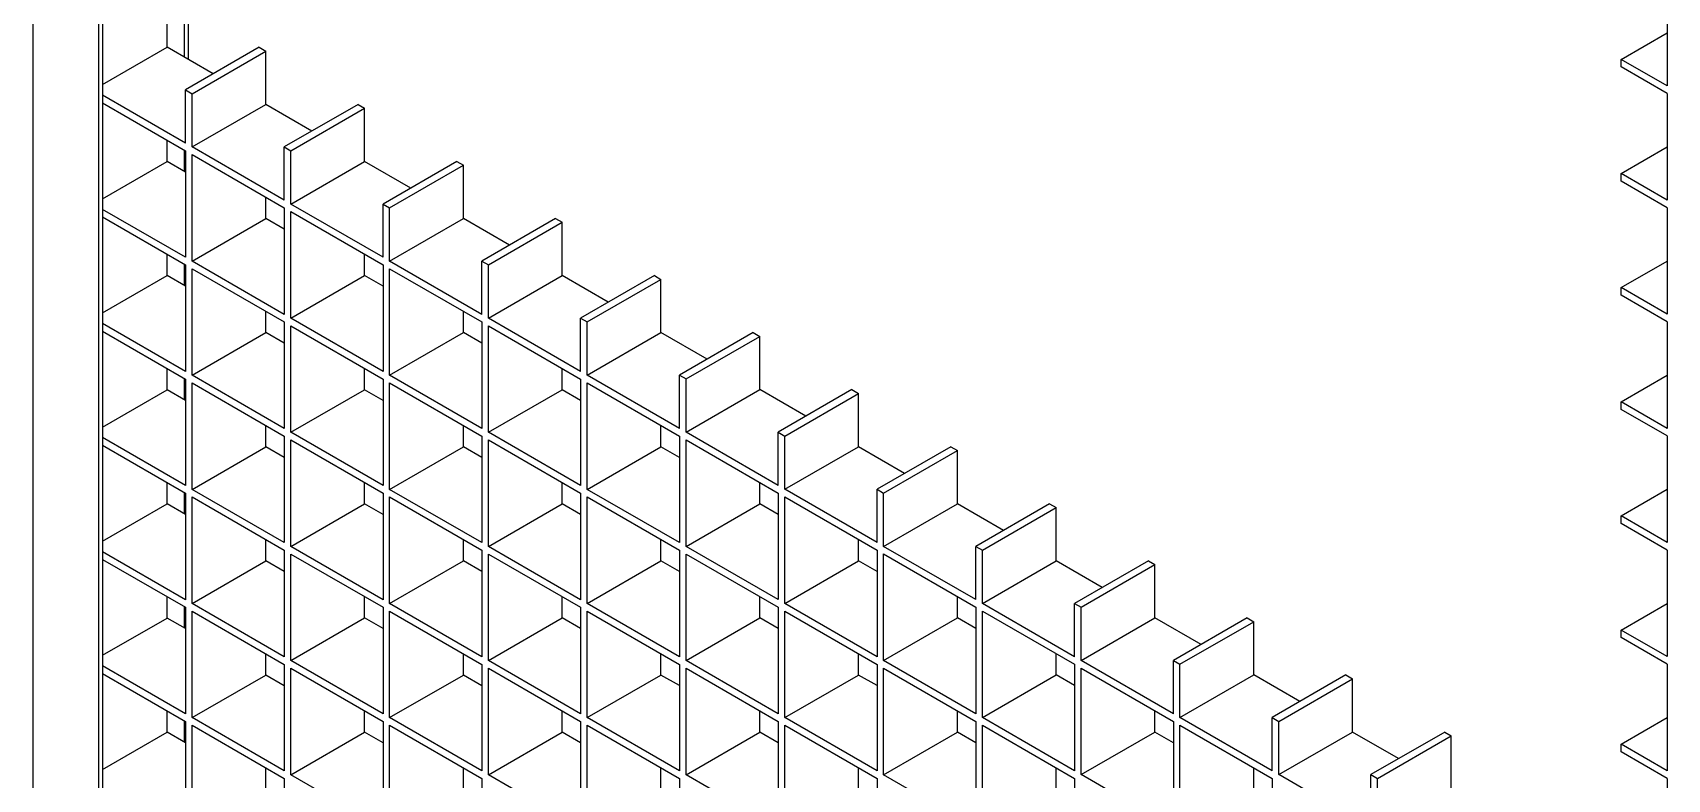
# Model space of a CAD drawing. Header units: millimetres. Extents: x -2042 to 12482, y -7966 to 2297.
# Drawn here: x 3028.3 to 3465.6, y -6665.9 to -6466.2 of the extents above; entities that cross this region are included whole.
import ezdxf

# ---------------------------------------------------------------- set-up
doc = ezdxf.new("R2010")
doc.units = ezdxf.units.MM

msp = doc.modelspace()

# ---------------------------------------------------------------- linework, layer by layer
at = {"linetype": 'Continuous'}
for p, q in [((3028.32, -4239.45), (3028.32, -6928.34)), ((3045.94, -4249.62), (3045.94, -6938.51)), ((3047, -4250.23), (3047, -6939.12)), ((3068.85, -4262.84), (3068.85, -6472.8)), ((3069.9, -4263.45), (3069.9, -6473.41)), ((3465.62, -6452), (3465.62, -6480.49)), ((3064.26, -6470.15), (3064.26, -6455.91)), ((3453.29, -6473.37), (3465.62, -6466.25)), ((3047, -6480.12), (3064.26, -6470.15)), ((3076.6, -6477.27), (3064.26, -6470.15)), ((3088.93, -6470.15), (3069.2, -6481.54)), ((3070.96, -6482.56), (3090.69, -6471.17)), ((3088.93, -6470.15), (3090.69, -6471.17)), ((3090.69, -6485.41), (3090.69, -6471.17)), ((3453.29, -6475.4), (3453.29, -6473.37)), ((3465.62, -6480.49), (3453.29, -6473.37)), ((3465.62, -6482.52), (3453.29, -6475.4)), ((3069.2, -6495.79), (3047, -6482.97)), ((3047, -6485), (3069.2, -6497.82)), ((3069.2, -6495.79), (3069.2, -6481.54)), ((3069.2, -6481.54), (3070.96, -6482.56)), ((3070.96, -6496.8), (3070.96, -6482.56)), ((3465.62, -6482.52), (3465.62, -6511.01)), ((3070.96, -6496.8), (3090.69, -6485.41)), ((3103.02, -6492.53), (3090.69, -6485.41)), ((3115.36, -6485.41), (3095.63, -6496.8)), ((3097.39, -6497.82), (3117.12, -6486.43)), ((3115.36, -6485.41), (3117.12, -6486.43)), ((3117.12, -6500.67), (3117.12, -6486.43)), ((3064.26, -6500.67), (3064.26, -6494.97)), ((3068.85, -6497.62), (3068.85, -6503.32)), ((3069.2, -6497.82), (3069.2, -6526.3)), ((3095.63, -6511.04), (3070.96, -6496.8)), ((3095.63, -6511.04), (3095.63, -6496.8)), ((3095.63, -6496.8), (3097.39, -6497.82)), ((3097.39, -6512.06), (3097.39, -6497.82)), ((3453.29, -6503.89), (3465.62, -6496.77)), ((3047, -6510.64), (3064.26, -6500.67)), ((3069.2, -6503.52), (3064.26, -6500.67)), ((3070.96, -6527.32), (3070.96, -6498.84)), ((3070.96, -6498.84), (3095.63, -6513.08)), ((3097.39, -6512.06), (3117.12, -6500.67)), ((3129.45, -6507.79), (3117.12, -6500.67)), ((3141.79, -6500.66), (3122.05, -6512.06)), ((3123.82, -6513.07), (3143.55, -6501.68)), ((3141.79, -6500.66), (3143.55, -6501.68)), ((3143.55, -6515.92), (3143.55, -6501.68)), ((3453.29, -6505.92), (3453.29, -6503.89)), ((3465.62, -6511.01), (3453.29, -6503.89)), ((3465.62, -6513.04), (3453.29, -6505.92)), ((3090.69, -6515.93), (3090.69, -6510.23)), ((3069.2, -6526.3), (3047, -6513.49)), ((3047, -6515.52), (3069.2, -6528.34)), ((3095.63, -6513.08), (3095.63, -6541.56)), ((3122.05, -6526.3), (3097.39, -6512.06)), ((3097.39, -6542.58), (3097.39, -6514.09)), ((3097.39, -6514.09), (3122.05, -6528.33)), ((3122.05, -6526.3), (3122.05, -6512.06)), ((3122.05, -6512.06), (3123.82, -6513.07)), ((3123.82, -6527.32), (3123.82, -6513.07)), ((3465.62, -6513.04), (3465.62, -6541.53)), ((3070.96, -6527.32), (3090.69, -6515.93)), ((3095.63, -6518.78), (3090.69, -6515.93)), ((3123.82, -6527.32), (3143.55, -6515.92)), ((3155.88, -6523.04), (3143.55, -6515.92)), ((3168.22, -6515.92), (3148.48, -6527.31)), ((3150.25, -6528.33), (3169.98, -6516.94)), ((3168.22, -6515.92), (3169.98, -6516.94)), ((3169.98, -6531.18), (3169.98, -6516.94)), ((3064.26, -6531.19), (3064.26, -6525.49)), ((3068.85, -6528.13), (3068.85, -6533.84)), ((3069.2, -6528.34), (3069.2, -6556.82)), ((3095.63, -6541.56), (3070.96, -6527.32)), ((3117.12, -6531.19), (3117.12, -6525.49)), ((3122.05, -6528.33), (3122.05, -6556.82)), ((3148.48, -6541.56), (3123.82, -6527.32)), ((3148.48, -6541.56), (3148.48, -6527.31)), ((3148.48, -6527.31), (3150.25, -6528.33)), ((3150.25, -6542.57), (3150.25, -6528.33)), ((3453.29, -6534.41), (3465.62, -6527.29)), ((3047, -6541.16), (3064.26, -6531.19)), ((3069.2, -6534.04), (3064.26, -6531.19)), ((3070.96, -6557.84), (3070.96, -6529.36)), ((3070.96, -6529.36), (3095.63, -6543.59)), ((3097.39, -6542.58), (3117.12, -6531.19)), ((3122.05, -6534.03), (3117.12, -6531.19)), ((3123.82, -6557.83), (3123.82, -6529.35)), ((3123.82, -6529.35), (3148.48, -6543.59)), ((3150.25, -6542.57), (3169.98, -6531.18)), ((3182.31, -6538.3), (3169.98, -6531.18)), ((3194.64, -6531.18), (3174.91, -6542.57)), ((3176.67, -6543.59), (3196.41, -6532.2)), ((3194.64, -6531.18), (3196.41, -6532.2)), ((3196.41, -6546.44), (3196.41, -6532.2)), ((3453.29, -6536.44), (3453.29, -6534.41)), ((3465.62, -6541.53), (3453.29, -6534.41)), ((3465.62, -6543.56), (3453.29, -6536.44)), ((3090.69, -6546.45), (3090.69, -6540.75)), ((3143.55, -6546.44), (3143.55, -6540.74)), ((3069.2, -6556.82), (3047, -6544.01)), ((3047, -6546.04), (3069.2, -6558.86)), ((3095.63, -6543.59), (3095.63, -6572.08)), ((3122.05, -6556.82), (3097.39, -6542.58)), ((3097.39, -6573.1), (3097.39, -6544.61)), ((3097.39, -6544.61), (3122.05, -6558.85)), ((3148.48, -6543.59), (3148.48, -6572.07)), ((3174.91, -6556.81), (3150.25, -6542.57)), ((3150.25, -6573.09), (3150.25, -6544.61)), ((3150.25, -6544.61), (3174.91, -6558.85)), ((3174.91, -6556.81), (3174.91, -6542.57)), ((3174.91, -6542.57), (3176.67, -6543.59)), ((3176.67, -6557.83), (3176.67, -6543.59)), ((3465.62, -6543.56), (3465.62, -6572.04)), ((3070.96, -6557.84), (3090.69, -6546.45)), ((3095.63, -6549.3), (3090.69, -6546.45)), ((3123.82, -6557.83), (3143.55, -6546.44)), ((3148.48, -6549.29), (3143.55, -6546.44)), ((3176.67, -6557.83), (3196.41, -6546.44)), ((3208.74, -6553.56), (3196.41, -6546.44)), ((3221.07, -6546.44), (3201.34, -6557.83)), ((3203.1, -6558.84), (3222.84, -6547.45)), ((3221.07, -6546.44), (3222.84, -6547.45)), ((3222.84, -6561.69), (3222.84, -6547.45)), ((3064.26, -6561.71), (3064.26, -6556.01)), ((3068.85, -6558.65), (3068.85, -6564.35)), ((3069.2, -6558.86), (3069.2, -6587.34)), ((3095.63, -6572.08), (3070.96, -6557.84)), ((3117.12, -6561.7), (3117.12, -6556)), ((3122.05, -6558.85), (3122.05, -6587.34)), ((3148.48, -6572.07), (3123.82, -6557.83)), ((3169.98, -6561.7), (3169.98, -6556)), ((3174.91, -6558.85), (3174.91, -6587.33)), ((3201.34, -6572.07), (3176.67, -6557.83)), ((3201.34, -6572.07), (3201.34, -6557.83)), ((3201.34, -6557.83), (3203.1, -6558.84)), ((3203.1, -6573.09), (3203.1, -6558.84)), ((3453.29, -6564.92), (3465.62, -6557.8)), ((3047, -6571.68), (3064.26, -6561.71)), ((3069.2, -6564.56), (3064.26, -6561.71)), ((3070.96, -6588.36), (3070.96, -6559.87)), ((3070.96, -6559.87), (3095.63, -6574.11)), ((3097.39, -6573.1), (3117.12, -6561.7)), ((3122.05, -6564.55), (3117.12, -6561.7)), ((3123.82, -6588.35), (3123.82, -6559.87)), ((3123.82, -6559.87), (3148.48, -6574.11)), ((3150.25, -6573.09), (3169.98, -6561.7)), ((3174.91, -6564.55), (3169.98, -6561.7)), ((3176.67, -6588.35), (3176.67, -6559.86)), ((3176.67, -6559.86), (3201.34, -6574.1)), ((3203.1, -6573.09), (3222.84, -6561.69)), ((3235.17, -6568.81), (3222.84, -6561.69)), ((3247.5, -6561.69), (3227.77, -6573.08)), ((3229.53, -6574.1), (3249.26, -6562.71)), ((3247.5, -6561.69), (3249.26, -6562.71)), ((3249.26, -6576.95), (3249.26, -6562.71)), ((3453.29, -6566.96), (3453.29, -6564.92)), ((3465.62, -6572.04), (3453.29, -6564.92)), ((3465.62, -6574.08), (3453.29, -6566.96)), ((3090.69, -6576.97), (3090.69, -6571.27)), ((3143.55, -6576.96), (3143.55, -6571.26)), ((3196.41, -6576.96), (3196.41, -6571.26)), ((3069.2, -6587.34), (3047, -6574.52)), ((3047, -6576.56), (3069.2, -6589.38)), ((3070.96, -6588.36), (3090.69, -6576.97)), ((3095.63, -6579.81), (3090.69, -6576.97)), ((3095.63, -6574.11), (3095.63, -6602.6)), ((3122.05, -6587.34), (3097.39, -6573.1)), ((3097.39, -6603.61), (3097.39, -6575.13)), ((3097.39, -6575.13), (3122.05, -6589.37)), ((3123.82, -6588.35), (3143.55, -6576.96)), ((3148.48, -6579.81), (3143.55, -6576.96)), ((3148.48, -6574.11), (3148.48, -6602.59)), ((3174.91, -6587.33), (3150.25, -6573.09)), ((3150.25, -6603.61), (3150.25, -6575.13)), ((3150.25, -6575.13), (3174.91, -6589.37)), ((3176.67, -6588.35), (3196.41, -6576.96)), ((3201.34, -6579.8), (3196.41, -6576.96)), ((3201.34, -6574.1), (3201.34, -6602.59)), ((3227.77, -6587.33), (3203.1, -6573.09)), ((3203.1, -6603.6), (3203.1, -6575.12)), ((3203.1, -6575.12), (3227.77, -6589.36)), ((3227.77, -6587.33), (3227.77, -6573.08)), ((3227.77, -6573.08), (3229.53, -6574.1)), ((3229.53, -6588.34), (3229.53, -6574.1)), ((3229.53, -6588.34), (3249.26, -6576.95)), ((3261.59, -6584.07), (3249.26, -6576.95)), ((3273.93, -6576.95), (3254.2, -6588.34)), ((3273.93, -6576.95), (3275.69, -6577.97)), ((3465.62, -6574.08), (3465.62, -6602.56)), ((3255.96, -6589.36), (3275.69, -6577.97)), ((3275.69, -6592.21), (3275.69, -6577.97)), ((3064.26, -6592.23), (3064.26, -6586.53)), ((3068.85, -6589.17), (3068.85, -6594.87)), ((3069.2, -6589.38), (3069.2, -6617.86)), ((3095.63, -6602.6), (3070.96, -6588.36)), ((3117.12, -6592.22), (3117.12, -6586.52)), ((3122.05, -6589.37), (3122.05, -6617.85)), ((3148.48, -6602.59), (3123.82, -6588.35)), ((3169.98, -6592.22), (3169.98, -6586.52)), ((3174.91, -6589.37), (3174.91, -6617.85)), ((3201.34, -6602.59), (3176.67, -6588.35)), ((3222.84, -6592.21), (3222.84, -6586.51)), ((3227.77, -6589.36), (3227.77, -6617.84)), ((3254.2, -6602.58), (3229.53, -6588.34)), ((3254.2, -6602.58), (3254.2, -6588.34)), ((3254.2, -6588.34), (3255.96, -6589.36)), ((3255.96, -6603.6), (3255.96, -6589.36)), ((3453.29, -6595.44), (3465.62, -6588.32)), ((3047, -6602.2), (3064.26, -6592.23)), ((3069.2, -6595.08), (3064.26, -6592.23)), ((3070.96, -6618.88), (3070.96, -6590.39)), ((3070.96, -6590.39), (3095.63, -6604.63)), ((3097.39, -6603.61), (3117.12, -6592.22)), ((3122.05, -6595.07), (3117.12, -6592.22)), ((3123.82, -6618.87), (3123.82, -6590.39)), ((3123.82, -6590.39), (3148.48, -6604.63)), ((3150.25, -6603.61), (3169.98, -6592.22)), ((3174.91, -6595.07), (3169.98, -6592.22)), ((3176.67, -6618.87), (3176.67, -6590.38)), ((3176.67, -6590.38), (3201.34, -6604.62)), ((3203.1, -6603.6), (3222.84, -6592.21)), ((3227.77, -6595.06), (3222.84, -6592.21)), ((3229.53, -6618.86), (3229.53, -6590.38)), ((3229.53, -6590.38), (3254.2, -6604.62)), ((3255.96, -6603.6), (3275.69, -6592.21)), ((3288.02, -6599.33), (3275.69, -6592.21)), ((3300.36, -6592.21), (3280.63, -6603.6)), ((3282.39, -6604.61), (3302.12, -6593.22)), ((3300.36, -6592.21), (3302.12, -6593.22)), ((3302.12, -6607.46), (3302.12, -6593.22)), ((3453.29, -6597.48), (3453.29, -6595.44)), ((3465.62, -6602.56), (3453.29, -6595.44)), ((3465.62, -6604.6), (3453.29, -6597.48)), ((3090.69, -6607.48), (3090.69, -6601.78)), ((3143.55, -6607.48), (3143.55, -6601.78)), ((3196.41, -6607.47), (3196.41, -6601.77)), ((3249.26, -6607.47), (3249.26, -6601.77)), ((3069.2, -6617.86), (3047, -6605.04)), ((3047, -6607.08), (3069.2, -6619.89)), ((3070.96, -6618.88), (3090.69, -6607.48)), ((3095.63, -6610.33), (3090.69, -6607.48)), ((3095.63, -6604.63), (3095.63, -6633.12)), ((3122.05, -6617.85), (3097.39, -6603.61)), ((3097.39, -6634.13), (3097.39, -6605.65)), ((3097.39, -6605.65), (3122.05, -6619.89)), ((3123.82, -6618.87), (3143.55, -6607.48)), ((3148.48, -6610.33), (3143.55, -6607.48)), ((3148.48, -6604.63), (3148.48, -6633.11)), ((3174.91, -6617.85), (3150.25, -6603.61)), ((3150.25, -6634.13), (3150.25, -6605.64)), ((3150.25, -6605.64), (3174.91, -6619.88)), ((3176.67, -6618.87), (3196.41, -6607.47)), ((3201.34, -6610.32), (3196.41, -6607.47)), ((3201.34, -6604.62), (3201.34, -6633.11)), ((3227.77, -6617.84), (3203.1, -6603.6)), ((3203.1, -6634.12), (3203.1, -6605.64)), ((3203.1, -6605.64), (3227.77, -6619.88)), ((3229.53, -6618.86), (3249.26, -6607.47)), ((3254.2, -6610.32), (3249.26, -6607.47)), ((3254.2, -6604.62), (3254.2, -6633.1)), ((3280.63, -6617.84), (3255.96, -6603.6)), ((3255.96, -6634.12), (3255.96, -6605.63)), ((3255.96, -6605.63), (3280.63, -6619.87)), ((3280.63, -6617.84), (3280.63, -6603.6)), ((3280.63, -6603.6), (3282.39, -6604.61)), ((3282.39, -6618.86), (3282.39, -6604.61)), ((3282.39, -6618.86), (3302.12, -6607.46)), ((3314.45, -6614.58), (3302.12, -6607.46)), ((3326.79, -6607.46), (3307.05, -6618.85)), ((3326.79, -6607.46), (3328.55, -6608.48)), ((3465.62, -6604.6), (3465.62, -6633.08)), ((3308.82, -6619.87), (3328.55, -6608.48)), ((3328.55, -6622.72), (3328.55, -6608.48)), ((3064.26, -6622.75), (3064.26, -6617.05)), ((3068.85, -6619.69), (3068.85, -6625.39)), ((3069.2, -6619.89), (3069.2, -6648.38)), ((3095.63, -6633.12), (3070.96, -6618.88)), ((3117.12, -6622.74), (3117.12, -6617.04)), ((3122.05, -6619.89), (3122.05, -6648.37)), ((3148.48, -6633.11), (3123.82, -6618.87)), ((3169.98, -6622.74), (3169.98, -6617.04)), ((3174.91, -6619.88), (3174.91, -6648.37)), ((3201.34, -6633.11), (3176.67, -6618.87)), ((3222.84, -6622.73), (3222.84, -6617.03)), ((3227.77, -6619.88), (3227.77, -6648.36)), ((3254.2, -6633.1), (3229.53, -6618.86)), ((3275.69, -6622.73), (3275.69, -6617.03)), ((3280.63, -6619.87), (3280.63, -6648.36)), ((3307.05, -6633.1), (3282.39, -6618.86)), ((3307.05, -6633.1), (3307.05, -6618.85)), ((3307.05, -6618.85), (3308.82, -6619.87)), ((3308.82, -6634.11), (3308.82, -6619.87)), ((3453.29, -6625.96), (3465.62, -6618.84)), ((3047, -6632.71), (3064.26, -6622.75)), ((3069.2, -6625.59), (3064.26, -6622.75)), ((3070.96, -6649.39), (3070.96, -6620.91)), ((3070.96, -6620.91), (3095.63, -6635.15)), ((3097.39, -6634.13), (3117.12, -6622.74)), ((3122.05, -6625.59), (3117.12, -6622.74)), ((3123.82, -6649.39), (3123.82, -6620.91)), ((3123.82, -6620.91), (3148.48, -6635.15)), ((3150.25, -6634.13), (3169.98, -6622.74)), ((3174.91, -6625.58), (3169.98, -6622.74)), ((3176.67, -6649.38), (3176.67, -6620.9)), ((3176.67, -6620.9), (3201.34, -6635.14)), ((3203.1, -6634.12), (3222.84, -6622.73)), ((3227.77, -6625.58), (3222.84, -6622.73)), ((3229.53, -6649.38), (3229.53, -6620.9)), ((3229.53, -6620.9), (3254.2, -6635.14)), ((3255.96, -6634.12), (3275.69, -6622.73)), ((3280.63, -6625.57), (3275.69, -6622.73)), ((3282.39, -6649.37), (3282.39, -6620.89)), ((3282.39, -6620.89), (3307.05, -6635.13)), ((3308.82, -6634.11), (3328.55, -6622.72)), ((3340.88, -6629.84), (3328.55, -6622.72)), ((3353.22, -6622.72), (3333.48, -6634.11)), ((3335.24, -6635.13), (3354.98, -6623.74)), ((3353.22, -6622.72), (3354.98, -6623.74)), ((3354.98, -6637.98), (3354.98, -6623.74)), ((3453.29, -6628), (3453.29, -6625.96)), ((3465.62, -6633.08), (3453.29, -6625.96)), ((3465.62, -6635.12), (3453.29, -6628)), ((3090.69, -6638), (3090.69, -6632.3)), ((3143.55, -6638), (3143.55, -6632.3)), ((3196.41, -6637.99), (3196.41, -6632.29)), ((3249.26, -6637.99), (3249.26, -6632.29)), ((3302.12, -6637.98), (3302.12, -6632.28)), ((3069.2, -6648.38), (3047, -6635.56)), ((3047, -6637.6), (3069.2, -6650.41)), ((3070.96, -6649.39), (3090.69, -6638)), ((3095.63, -6640.85), (3090.69, -6638)), ((3095.63, -6635.15), (3095.63, -6663.63)), ((3122.05, -6648.37), (3097.39, -6634.13)), ((3097.39, -6664.65), (3097.39, -6636.17)), ((3097.39, -6636.17), (3122.05, -6650.41)), ((3123.82, -6649.39), (3143.55, -6638)), ((3148.48, -6640.85), (3143.55, -6638)), ((3148.48, -6635.15), (3148.48, -6663.63)), ((3174.91, -6648.37), (3150.25, -6634.13)), ((3150.25, -6664.65), (3150.25, -6636.16)), ((3150.25, -6636.16), (3174.91, -6650.4)), ((3176.67, -6649.38), (3196.41, -6637.99)), ((3201.34, -6640.84), (3196.41, -6637.99)), ((3201.34, -6635.14), (3201.34, -6663.62)), ((3227.77, -6648.36), (3203.1, -6634.12)), ((3203.1, -6664.64), (3203.1, -6636.16)), ((3203.1, -6636.16), (3227.77, -6650.4)), ((3229.53, -6649.38), (3249.26, -6637.99)), ((3254.2, -6640.84), (3249.26, -6637.99)), ((3254.2, -6635.14), (3254.2, -6663.62)), ((3280.63, -6648.36), (3255.96, -6634.12)), ((3255.96, -6664.64), (3255.96, -6636.15)), ((3255.96, -6636.15), (3280.63, -6650.39)), ((3282.39, -6649.37), (3302.12, -6637.98)), ((3307.05, -6640.83), (3302.12, -6637.98)), ((3307.05, -6635.13), (3307.05, -6663.61)), ((3333.48, -6648.35), (3308.82, -6634.11)), ((3308.82, -6664.63), (3308.82, -6636.15)), ((3308.82, -6636.15), (3333.48, -6650.39)), ((3333.48, -6648.35), (3333.48, -6634.11)), ((3333.48, -6634.11), (3335.24, -6635.13)), ((3335.24, -6649.37), (3335.24, -6635.13)), ((3335.24, -6649.37), (3354.98, -6637.98)), ((3367.31, -6645.1), (3354.98, -6637.98)), ((3379.64, -6637.98), (3359.91, -6649.37)), ((3379.64, -6637.98), (3381.41, -6638.99)), ((3465.62, -6635.12), (3465.62, -6663.6)), ((3361.67, -6650.38), (3381.41, -6638.99)), ((3381.41, -6653.24), (3381.41, -6638.99)), ((3064.26, -6653.26), (3064.26, -6647.56)), ((3068.85, -6650.21), (3068.85, -6655.91)), ((3069.2, -6650.41), (3069.2, -6678.9)), ((3095.63, -6663.63), (3070.96, -6649.39)), ((3117.12, -6653.26), (3117.12, -6647.56)), ((3122.05, -6650.41), (3122.05, -6678.89)), ((3148.48, -6663.63), (3123.82, -6649.39)), ((3169.98, -6653.25), (3169.98, -6647.55)), ((3174.91, -6650.4), (3174.91, -6678.89)), ((3201.34, -6663.62), (3176.67, -6649.38)), ((3222.84, -6653.25), (3222.84, -6647.55)), ((3227.77, -6650.4), (3227.77, -6678.88)), ((3254.2, -6663.62), (3229.53, -6649.38)), ((3275.69, -6653.24), (3275.69, -6647.54)), ((3280.63, -6650.39), (3280.63, -6678.88)), ((3307.05, -6663.61), (3282.39, -6649.37)), ((3328.55, -6653.24), (3328.55, -6647.54)), ((3333.48, -6650.39), (3333.48, -6678.87)), ((3359.91, -6663.61), (3335.24, -6649.37)), ((3359.91, -6663.61), (3359.91, -6649.37)), ((3359.91, -6649.37), (3361.67, -6650.38)), ((3361.67, -6664.63), (3361.67, -6650.38)), ((3453.29, -6656.48), (3465.62, -6649.36)), ((3047, -6663.23), (3064.26, -6653.26)), ((3069.2, -6656.11), (3064.26, -6653.26)), ((3070.96, -6679.91), (3070.96, -6651.43)), ((3070.96, -6651.43), (3095.63, -6665.67)), ((3097.39, -6664.65), (3117.12, -6653.26)), ((3122.05, -6656.11), (3117.12, -6653.26)), ((3123.82, -6679.91), (3123.82, -6651.42)), ((3123.82, -6651.42), (3148.48, -6665.66)), ((3150.25, -6664.65), (3169.98, -6653.25)), ((3174.91, -6656.1), (3169.98, -6653.25)), ((3176.67, -6679.9), (3176.67, -6651.42)), ((3176.67, -6651.42), (3201.34, -6665.66)), ((3203.1, -6664.64), (3222.84, -6653.25)), ((3227.77, -6656.1), (3222.84, -6653.25)), ((3229.53, -6679.9), (3229.53, -6651.41)), ((3229.53, -6651.41), (3254.2, -6665.65)), ((3255.96, -6664.64), (3275.69, -6653.24)), ((3280.63, -6656.09), (3275.69, -6653.24)), ((3282.39, -6679.89), (3282.39, -6651.41)), ((3282.39, -6651.41), (3307.05, -6665.65)), ((3308.82, -6664.63), (3328.55, -6653.24)), ((3333.48, -6656.09), (3328.55, -6653.24)), ((3335.24, -6679.89), (3335.24, -6651.4)), ((3335.24, -6651.4), (3359.91, -6665.64)), ((3361.67, -6664.63), (3381.41, -6653.24)), ((3393.74, -6660.35), (3381.41, -6653.24)), ((3406.07, -6653.23), (3386.34, -6664.62)), ((3388.1, -6665.64), (3407.83, -6654.25)), ((3406.07, -6653.23), (3407.83, -6654.25)), ((3407.83, -6668.49), (3407.83, -6654.25)), ((3453.29, -6658.51), (3453.29, -6656.48)), ((3465.62, -6663.6), (3453.29, -6656.48)), ((3465.62, -6665.63), (3453.29, -6658.51)), ((3090.69, -6668.52), (3090.69, -6662.82)), ((3143.55, -6668.52), (3143.55, -6662.82)), ((3196.41, -6668.51), (3196.41, -6662.81)), ((3249.26, -6668.51), (3249.26, -6662.81)), ((3302.12, -6668.5), (3302.12, -6662.8)), ((3354.98, -6668.5), (3354.98, -6662.8)), ((3095.63, -6665.67), (3095.63, -6694.15)), ((3122.05, -6678.89), (3097.39, -6664.65)), ((3148.48, -6665.66), (3148.48, -6694.15)), ((3174.91, -6678.89), (3150.25, -6664.65)), ((3201.34, -6665.66), (3201.34, -6694.14)), ((3227.77, -6678.88), (3203.1, -6664.64)), ((3254.2, -6665.65), (3254.2, -6694.14)), ((3280.63, -6678.88), (3255.96, -6664.64)), ((3307.05, -6665.65), (3307.05, -6694.13)), ((3333.48, -6678.87), (3308.82, -6664.63)), ((3359.91, -6665.64), (3359.91, -6694.13)), ((3386.34, -6678.87), (3361.67, -6664.63)), ((3386.34, -6678.87), (3386.34, -6664.62)), ((3386.34, -6664.62), (3388.1, -6665.64)), ((3388.1, -6679.88), (3388.1, -6665.64)), ((3465.62, -6665.63), (3465.62, -6694.12))]:
    msp.add_line(p, q, dxfattribs=at)

doc.saveas('drawing.dxf')
